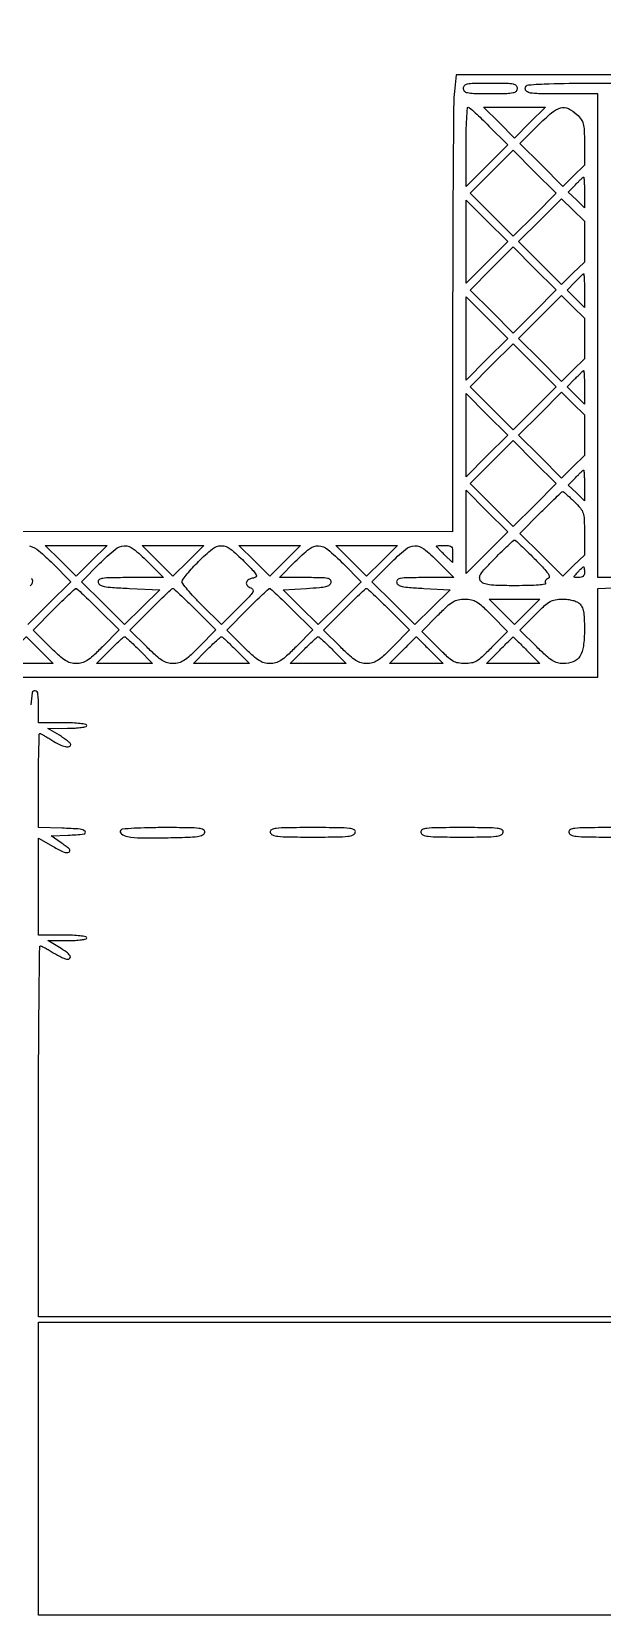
# Model space of a CAD drawing. Extents: x 0 to 836, y 5 to 589.
# Drawn here: x 456.37 to 474.32, y 133.37 to 183.34 of the extents above; entities that cross this region are included whole.
import ezdxf

# ---------------------------------------------------------------- set-up
doc = ezdxf.new("R2010")
doc.units = 0
doc.header["$MEASUREMENT"] = 0

msp = doc.modelspace()

# ---------------------------------------------------------------- linework, layer by layer
for points in [[(201.712326, 537.783562, -0.000001), (217.055896, 537.76491, -0.426088)], [(546.939, 229.3929, -0.000106), (546.943559, 250.949215, -0.000176), (546.957638, 269.095817, -0.000001), (546.976289, 285.583213, -0.415883)], [(836.0595, 588.6891), (420.497259, 588.710259, 0.000013), (261.145696, 588.714318, 0.000021), (126.989856, 588.708632), (4.934769, 588.698274, 0.19889), (4.878609, 588.675009, 0.198853), (4.855343, 588.618859), (4.83877, 516.273901, 0.000036), (4.826254, 436.744061, 0.000021), (4.8222, 342.282364), (4.8222, 95.946129), (4.469225, 95.920114, 0.031904), (4.160456, 95.877435, 0.315999), (4.075312, 95.787407, 0.415411), (4.137995, 95.703578, 0.035338), (4.43445, 95.6826), (4.8222, 95.6826), (4.8222, 50.2101), (4.8222, 4.7376), (420.462, 4.7376), (836.1018, 4.7376)], [(201.712326, 185.847562, -0.000001), (217.055896, 185.82891, -0.426088)], [(604.852986, 529.408162, -0.000002), (620.423836, 529.389509, -0.550615)], [(308.18842, 529.408162, -0.000002), (322.638019, 529.38951, -0.415836)], [(238.738155, 529.614638, -0.000002), (224.300981, 529.63329, -0.415836)], [(531.796111, 538.074638, -0.000002), (517.6951, 538.093291, -0.426056)], [(413.368417, 538.074638, -0.000002), (399.676779, 538.093291, -0.415815)], [(206.267293, 233.405114, -0.000001), (217.051222, 233.389599, -0.0589)], [(77.850638, 481.579418, -0.000002), (77.869294, 494.031443, -0.550517)], [(77.644162, 421.684687, -0.000002), (77.625507, 409.236574, -0.415775)], [(835.429914, 203.53197, -0.00002), (835.42504, 321.569549)], [(604.231838, 387.151416, -0.000003), (604.250494, 398.693431, -0.41574)], [(260.324089, 280.728444, -0.000002), (260.333986, 287.287743, -0.41377)], [(353.273145, 235.606241, -0.000004), (353.25667, 227.850838, -0.413589)], [(598.142374, 133.226362, -0.000004), (607.061927, 133.207701, -0.425827)], [(422.635427, 142.707701, -0.000006), (427.550911, 142.695184, -0.413464)], [(476.576374, 181.9746), (469.723304, 181.9746), (469.668952, 181.45459, 0.023672), (469.647108, 181.070485, 0.000478), (469.630566, 179.12773, 0.00113), (469.618539, 176.857605, 0.000759), (469.6146, 174.26359), (469.6146, 167.5926), (446.03235, 167.60917, -0.000119), (437.028377, 167.617645, -0.000207), (429.545132, 167.629566, -0.000033), (423.021454, 167.643081, -0.973398)], [(474.696803, 166.1544), (474.183, 166.1544), (474.183, 173.7684), (474.183, 181.3824), (473.0409, 181.3824, -0.00255), (472.324494, 181.386054, -0.034233), (472.062712, 181.406683, -0.130799), (471.944342, 181.457737, -0.22979), (471.8988, 181.5516, -0.390648), (472.001636, 181.663136, -0.013083), (472.654288, 181.699041, -0.00682), (473.896429, 181.717865, -0.000378), (477.773507, 181.7208, 0.001149)], [(456.306878, 167.153082, -0.111123), (456.594892, 167.001831, -0.021088), (457.03255, 166.596497), (457.601262, 166.023393), (456.92584, 165.351932), (456.250417, 164.680472)], [(456.320178, 165.892954, 0.077278), (456.37458, 165.94585, 0.114945), (456.40133, 166.00635, 0.104457), (456.399828, 166.078769, 0.205576), (456.366319, 166.124305, 0.110885)], [(455.8248, 163.0242), (465.0039, 163.0242), (474.183, 163.0242), (474.183, 164.415878), (474.183, 165.807556), (474.668628, 165.832928, 0.012571)], [(483.6159, 142.8894), (456.5862, 142.8894), (456.5862, 148.7268, -0.001019), (456.590759, 150.964974, -0.0017), (456.604838, 152.848688, -0.000117), (456.62359, 154.536844, -0.423101), (456.64965, 154.56156, -0.10382), (456.689388, 154.551477, -0.007062), (456.793867, 154.49847, -0.009869), (456.917255, 154.430521, -0.007234), (457.0515, 154.350493, 0.012708), (457.188815, 154.270659, 0.015414), (457.321559, 154.203165, 0.01405), (457.435539, 154.153427, 0.095102), (457.49565, 154.141633, 0.218217), (457.575301, 154.17774, 0.339983), (457.579612, 154.249444, 0.086405), (457.464354, 154.368839, 0.02268), (457.24185, 154.516305), (456.8823, 154.731799), (457.49565, 154.7326, 0.012065), (457.737955, 154.738764, 0.0222), (457.934312, 154.757267, 0.01921), (458.081235, 154.783511, 0.352506), (458.109, 154.818, 0.365646), (458.078951, 154.853597, 0.014491), (457.8975, 154.8791, 0.018502), (457.655521, 154.896956, 0.009164), (457.3476, 154.9026), (456.5862, 154.9026), (456.5862, 156.426123), (456.5862, 157.949647), (457.044098, 157.691225, 0.022225), (457.388863, 157.516372, 0.222541), (457.546261, 157.518422, 0.536942), (457.558388, 157.608176, 0.030691), (457.294295, 157.812383), (456.982812, 158.024041), (457.524756, 158.049571, 0.013844), (458.020639, 158.086711, 0.614416), (458.049784, 158.162653, 0.192919), (457.894196, 158.238615, 0.010005), (457.32645, 158.268744), (456.5862, 158.293187), (456.5862, 159.770394, -0.00279), (456.589361, 160.336825, -0.004651), (456.599119, 160.813671, -0.00087), (456.612248, 161.230253, -0.40451), (456.630181, 161.2476, -0.123338), (456.659243, 161.24032, -0.004527), (456.75966, 161.185472, -0.008014), (456.877637, 161.117136, -0.005516), (457.0092, 161.0361, 0.02518), (457.244174, 160.903816, 0.059439), (457.43315, 160.836189, 0.121215), (457.553265, 160.838151, 0.34063), (457.6014, 160.90061, 0.20749), (457.583869, 160.941035, 0.017257), (457.495782, 161.017973, 0.020758), (457.379593, 161.104829, 0.014458), (457.24185, 161.193408), (456.8823, 161.410198), (457.49565, 161.413499, 0.012164), (457.737131, 161.420675, 0.02208), (457.933687, 161.440037, 0.018882), (458.081316, 161.466917, 0.351751), (458.109, 161.5014, 0.365646), (458.078951, 161.536997, 0.014491), (457.8975, 161.5625, 0.018502), (457.655521, 161.580356, 0.009164), (457.3476, 161.586), (456.5862, 161.586), (456.5862, 162.10065, 0.021971), (456.568828, 162.495799, 0.330309), (456.482697, 162.592837, 0.427997), (456.391872, 162.530434, 0.023715), (456.348915, 162.150437, -0.01396)]]:
    msp.add_lwpolyline(points, format="xyb")
for points in [[(471.645, 181.5516, -0.186821), (471.609285, 181.459351, -0.160003), (471.5181, 181.40778, -0.045528), (471.317904, 181.386398, -0.003852), (470.799, 181.3824, -0.003852), (470.280096, 181.386398, -0.045528), (470.0799, 181.40778, -0.160003), (469.988715, 181.459351, -0.186821), (469.953, 181.5516, -0.186821), (469.988715, 181.643849, -0.160003), (470.0799, 181.69542, -0.045528), (470.280096, 181.716802, -0.003852), (470.799, 181.7208, -0.003852), (471.317904, 181.716802, -0.045528), (471.5181, 181.69542, -0.160003), (471.609285, 181.643849, -0.186821)], [(470.75749, 180.366404), (471.345943, 179.773407), (470.691771, 179.119236), (470.0376, 178.465065), (470.0376, 179.712232, -0.004939), (470.042324, 180.190447, -0.008223), (470.056905, 180.593044, -0.002695), (470.076741, 180.934457, -0.395756), (470.103319, 180.9594, -0.182576), (470.14554, 180.943451, -0.00351), (470.322591, 180.785207, -0.007999), (470.527208, 180.593673, -0.005215)], [(473.522721, 180.732072, -0.044146), (473.65724, 180.578258, -0.094327), (473.724528, 180.43616, -0.055678), (473.753399, 180.235513, -0.007917), (473.76, 179.818641), (473.76, 179.132539), (473.420587, 178.801111), (473.081174, 178.469683), (472.405456, 179.141438), (471.729738, 179.813193), (472.29845, 180.386297, -0.02034), (472.729367, 180.786587, -0.108581), (473.010729, 180.937233, -0.181093), (473.253968, 180.916988, -0.080835)], [(473.76, 178.278672), (473.76, 177.797544), (473.505854, 178.041032), (473.251708, 178.284519), (473.479382, 178.52216, -0.005425), (473.568554, 178.613236, -0.008317), (473.647953, 178.689993, -0.003724), (473.716663, 178.753288, -0.186352), (473.733528, 178.7598, -0.39481), (473.744225, 178.749794, -0.002934), (473.752224, 178.618469, -0.008584), (473.758097, 178.463156, -0.005157)], [(473.76, 175.187077), (473.76, 174.659954), (473.488564, 174.93139), (473.217128, 175.202826), (473.462092, 175.458513, -0.005043), (473.557893, 175.556509, -0.007778), (473.642874, 175.639092, -0.003273), (473.716555, 175.707593, -0.18777), (473.733528, 175.7142, -0.396752), (473.744243, 175.704109, -0.002451), (473.752224, 175.559358, -0.007838), (473.758097, 175.389198, -0.004707)], [(473.76, 172.141477), (473.76, 171.614354), (473.488564, 171.88579), (473.217128, 172.157226), (473.462092, 172.412913, -0.005043), (473.557893, 172.510909, -0.007778), (473.642874, 172.593492, -0.003273), (473.716555, 172.661993, -0.18777), (473.733528, 172.6686, -0.396752), (473.744243, 172.658509, -0.002451), (473.752224, 172.513758, -0.007838), (473.758097, 172.343598, -0.004707)], [(473.76, 169.057272), (473.76, 168.576144), (473.505854, 168.819632), (473.251708, 169.063119), (473.479382, 169.30076, -0.005425), (473.568554, 169.391836, -0.008317), (473.647953, 169.468593, -0.003724), (473.716663, 169.531888, -0.186352), (473.733528, 169.5384, -0.39481), (473.744225, 169.528394, -0.002934), (473.752224, 169.397069, -0.008584), (473.758097, 169.241756, -0.005157)], [(473.439183, 168.548331, -0.023128), (473.635966, 168.337544, -0.098766), (473.719265, 168.187892, -0.069835), (473.752872, 167.993947, -0.008033), (473.76, 167.5503), (473.76, 166.865539), (473.420587, 166.534111), (473.081174, 166.202683), (472.405331, 166.874563), (471.729487, 167.546443), (472.383209, 168.204021, -0.002913), (472.636743, 168.456097, -0.004636), (472.856861, 168.668436, -0.001211), (473.050412, 168.850827, -0.190583), (473.077648, 168.8616, -0.175863), (473.103593, 168.852183, -0.004416), (473.200645, 168.769577, -0.008954), (473.313289, 168.668383, -0.005921)], [(460.0125, 166.662), (460.514803, 166.1544), (459.474899, 166.1544, 0.003091), (458.855226, 166.15057, 0.033251), (458.605167, 166.130814, 0.12196), (458.494524, 166.085587, 0.289935), (458.463276, 166.00635, 0.22117), (458.520863, 165.926378, 0.080151), (458.655462, 165.877029, 0.032335), (458.910657, 165.844493, 0.00446), (459.445303, 165.816), (460.399048, 165.7737), (459.845993, 165.226015), (459.292937, 164.678329), (458.616438, 165.350861), (457.939938, 166.023393), (458.50865, 166.596497, -0.022244), (458.995136, 167.044971, -0.16568), (459.283908, 167.157609, -0.182443), (459.566431, 167.064802, -0.028093)], [(463.050822, 166.669355, -0.004333), (463.347137, 166.364679, -0.061734), (463.4375, 166.243188, -0.337589), (463.428883, 166.179722, -0.161252), (463.3509, 166.140605, 0.081933), (463.199014, 166.092171, 0.207487), (463.126831, 166.004611, 0.265924), (463.150078, 165.909428, 0.11478), (463.262939, 165.835021, -0.194454), (463.329312, 165.774607, -0.254622), (463.325252, 165.694107, -0.055803), (463.217189, 165.555023, -0.00446), (462.889159, 165.224057), (462.338671, 164.678462), (461.713307, 165.299652, -0.010281), (461.474967, 165.546341, -0.015115), (461.276796, 165.773478, -0.010358), (461.124039, 165.967701, -0.200491), (461.105485, 166.040365, -0.127589), (461.135038, 166.110356, -0.009595), (461.264628, 166.273079, -0.012763), (461.429976, 166.462654, -0.009346), (461.622615, 166.664744, -0.02734), (462.059017, 167.06001, -0.171163), (462.338275, 167.159508, -0.172348), (462.617089, 167.061472, -0.027804)], [(466.16935, 166.596497), (466.738062, 166.023393), (466.061562, 165.350861), (465.385063, 164.678329), (464.831847, 165.226015), (464.278631, 165.7737), (465.021112, 165.816, 0.006549), (465.42392, 165.844246, 0.03978), (465.630068, 165.878069, 0.091914), (465.74132, 165.92848, 0.19589), (465.7918, 166.00635, 0.249369), (465.767653, 166.084271, 0.150771), (465.67993, 166.13019, 0.041628), (465.478199, 166.150378, 0.004133), (464.991601, 166.1544), (464.163197, 166.1544), (464.6655, 166.662, -0.028093), (465.111569, 167.064802, -0.182443), (465.394092, 167.157609, -0.16568), (465.682864, 167.044971, -0.022244)], [(469.1493, 166.662), (469.651603, 166.1544), (468.738599, 166.1544, 0.003644), (468.198773, 166.150466, 0.037824), (467.977702, 166.130475, 0.138554), (467.880957, 166.084793, 0.266764), (467.853834, 166.00635, 0.206615), (467.907271, 165.927563, 0.0873), (468.027761, 165.877589, 0.036458), (468.253586, 165.844354, 0.005533), (468.709049, 165.816), (469.536025, 165.7737), (468.982881, 165.226015), (468.429737, 164.678329), (467.753238, 165.350861), (467.076738, 166.023393), (467.64545, 166.596497, -0.022244), (468.131936, 167.044971, -0.16568), (468.420708, 167.157609, -0.182443), (468.703231, 167.064802, -0.028093)], [(469.6146, 166.899972), (469.6146, 166.630344), (469.3608, 166.8735, -0.005081), (469.263527, 166.968608, -0.007831), (469.181554, 167.053005, -0.003317), (469.113598, 167.126165, -0.187632), (469.107, 167.143128, -0.37258), (469.116116, 167.153663, -0.01007), (469.181554, 167.161824, -0.016197), (469.26349, 167.167695, -0.009786), (469.3608, 167.1696, -0.031162), (469.505458, 167.160575, -0.174494), (469.573542, 167.125981, -0.163634), (469.60637, 167.054546, -0.026602)], [(472.183188, 166.758402, -0.006369), (472.476451, 166.455249, -0.038276), (472.614199, 166.284756, -0.113821), (472.654156, 166.183655, -0.35208), (472.619707, 166.1245, 0.065482), (472.570311, 166.097695, 0.096241), (472.536701, 166.061685, 0.122604), (472.523913, 166.022448, 0.157443), (472.532931, 165.985798, -0.534174), (472.515466, 165.947479, -0.017815), (472.318312, 165.922445, -0.016833), (472.022853, 165.905584, -0.005836), (471.595869, 165.9006, -0.004674), (471.0465, 165.905736, -0.02878), (470.764577, 165.927271, -0.060479), (470.597791, 165.970676, -0.139656), (470.495841, 166.04865, -0.172494), (470.463689, 166.15306, -0.130727), (470.499707, 166.268323, -0.048141), (470.629417, 166.435777, -0.005983), (470.949546, 166.76775, -0.003881), (471.169118, 166.986636, -0.006084), (471.361641, 167.171054, -0.00206), (471.529628, 167.326803, -0.188044), (471.5604, 167.3388, -0.187719), (471.591238, 167.326799, -0.001986), (471.762665, 167.168308, -0.005965), (471.95904, 166.980872, -0.003801)], [(473.76, 166.3236, -0.07307), (473.748868, 166.247831, -0.133516), (473.716061, 166.195179, -0.126147), (473.659577, 166.164531, -0.061622), (473.577688, 166.1544, -0.014191), (473.46316, 166.157651, -0.349021), (473.441003, 166.177415, -0.222937), (473.450535, 166.212145, -0.007247), (473.5485, 166.3236, -0.008839), (473.609289, 166.38843, -0.012942), (473.665218, 166.443097, -0.008331), (473.713314, 166.486266, -0.180624), (473.730812, 166.4928, -0.337243), (473.742245, 166.484099, -0.024733), (473.751426, 166.443097, -0.026491), (473.757895, 166.388462, -0.016222)], [(458.466533, 165.162479), (459.123909, 164.508959), (458.597748, 163.978079, -0.009627), (458.301494, 163.69046, -0.044566), (458.113424, 163.54381, -0.074873), (457.953869, 163.47184, -0.068676), (457.77532, 163.4472, -0.068756), (457.596899, 163.471852, -0.073153), (457.435903, 163.543872, -0.043873), (457.245489, 163.689943, -0.009718), (456.94774, 163.97379), (456.416427, 164.50038), (457.070379, 165.15819, -0.003033), (457.324121, 165.410351, -0.004818), (457.544691, 165.622768, -0.001306), (457.738433, 165.804828, -0.190171), (457.766744, 165.816, -0.188699), (457.795116, 165.804897, -0.0013), (457.989802, 165.624028, -0.004791), (458.211478, 165.412996, -0.003017)], [(461.512133, 165.162479), (462.169509, 164.508959), (461.643348, 163.978079, -0.009627), (461.347094, 163.69046, -0.044566), (461.159024, 163.54381, -0.074873), (460.999469, 163.47184, -0.068676), (460.82092, 163.4472, -0.068756), (460.642499, 163.471852, -0.073153), (460.481503, 163.543872, -0.043873), (460.291089, 163.689943, -0.009718), (459.99334, 163.97379), (459.462027, 164.50038), (460.115979, 165.15819, -0.003033), (460.369721, 165.410351, -0.004818), (460.590291, 165.622768, -0.001306), (460.784033, 165.804828, -0.190171), (460.812344, 165.816, -0.188699), (460.840716, 165.804897, -0.0013), (461.035402, 165.624028, -0.004791), (461.257078, 165.412996, -0.003017)], [(464.557733, 165.162479), (465.215109, 164.508959), (464.688948, 163.978079, -0.009627), (464.392694, 163.69046, -0.044566), (464.204624, 163.54381, -0.074873), (464.045069, 163.47184, -0.068676), (463.86652, 163.4472, -0.068756), (463.688099, 163.471852, -0.073153), (463.527103, 163.543872, -0.043873), (463.336689, 163.689943, -0.009718), (463.03894, 163.97379), (462.507627, 164.50038), (463.161579, 165.15819, -0.003033), (463.415321, 165.410351, -0.004818), (463.635891, 165.622768, -0.001306), (463.829633, 165.804828, -0.190171), (463.857944, 165.816, -0.188699), (463.886316, 165.804897, -0.0013), (464.081002, 165.624028, -0.004791), (464.302678, 165.412996, -0.003017)], [(467.603333, 165.162479), (468.260709, 164.508959), (467.734548, 163.978079, -0.009627), (467.438294, 163.69046, -0.044566), (467.250224, 163.54381, -0.074873), (467.090669, 163.47184, -0.068676), (466.91212, 163.4472, -0.068756), (466.733699, 163.471852, -0.073153), (466.572703, 163.543872, -0.043873), (466.382289, 163.689943, -0.009718), (466.08454, 163.97379), (465.553227, 164.50038), (466.207179, 165.15819, -0.003033), (466.460921, 165.410351, -0.004818), (466.681491, 165.622768, -0.001306), (466.875233, 165.804828, -0.190171), (466.903544, 165.816, -0.188699), (466.931916, 165.804897, -0.0013), (467.126602, 165.624028, -0.004791), (467.348278, 165.412996, -0.003017)], [(470.8413, 164.97), (471.343603, 164.4624), (470.8413, 163.9548, -0.009589), (470.54334, 163.66503, -0.053016), (470.365024, 163.530496, -0.085734), (470.203322, 163.467895, -0.049621), (469.9953, 163.4472, -0.049621), (469.787278, 163.467895, -0.085734), (469.625576, 163.530496, -0.053016), (469.44726, 163.66503, -0.009589), (469.1493, 163.9548), (468.646997, 164.4624), (469.1493, 164.97, -0.009589), (469.44726, 165.25977, -0.053016), (469.625576, 165.394304, -0.085734), (469.787278, 165.456905, -0.049621), (469.9953, 165.4776, -0.049621), (470.203322, 165.456905, -0.085734), (470.365024, 165.394304, -0.053016), (470.54334, 165.25977, -0.009589)], [(473.605289, 165.337588, -0.097051), (473.683195, 165.23333, -0.0655), (473.729675, 165.091853, -0.037738), (473.753575, 164.877759, -0.008933), (473.76, 164.518191, -0.030583), (473.727844, 163.992957, -0.109299), (473.616276, 163.677588, -0.161685), (473.410848, 163.507196, -0.09323), (473.091879, 163.4472, -0.067053), (472.910973, 163.47157, -0.074293), (472.749714, 163.542835, -0.044502), (472.559812, 163.688215, -0.009653), (472.260631, 163.973501), (471.729609, 164.499803), (472.213406, 164.988701, -0.009849), (472.508147, 165.275043, -0.058709), (472.680605, 165.401836, -0.089745), (472.844431, 165.459359, -0.039686), (473.07389, 165.4776, -0.028316), (473.240047, 165.468183, -0.036113), (473.390811, 165.439902, -0.040776), (473.516349, 165.395617, -0.078895)], [(456.6285, 163.8702), (457.045139, 163.4472), (456.43497, 163.4472, -0.005082), (456.033597, 163.45128, -0.084228), (455.902751, 163.476225, -0.237446), (455.843919, 163.539619, -0.070576), (455.8248, 163.674397, -0.065407), (455.8381, 163.775633, -0.037252), (455.878834, 163.892373, -0.036523), (455.938328, 164.00576, -0.049532), (456.008747, 164.097397, -0.002433), (456.079956, 164.172461, -0.00391), (456.141475, 164.235683, -0.000841), (456.195878, 164.29054, -0.199554), (456.202277, 164.2932, -0.197743), (456.208884, 164.290481, -0.000177), (456.331433, 164.168944, -0.001766), (456.468067, 164.032382, -0.001077)], [(459.7587, 163.8702), (460.175339, 163.4472), (459.2934, 163.4472), (458.411461, 163.4472), (458.8281, 163.8702, -0.005453), (458.991297, 164.032314, -0.008337), (459.136646, 164.168944, -0.003787), (459.262296, 164.281445, -0.182659), (459.2934, 164.2932, -0.182659), (459.324504, 164.281445, -0.003787), (459.450154, 164.168944, -0.008337), (459.595503, 164.032314, -0.005453)], [(462.8043, 163.8702), (463.220939, 163.4472), (462.339, 163.4472), (461.457061, 163.4472), (461.8737, 163.8702, -0.005453), (462.036897, 164.032314, -0.008337), (462.182246, 164.168944, -0.003787), (462.307896, 164.281445, -0.182659), (462.339, 164.2932, -0.182659), (462.370104, 164.281445, -0.003787), (462.495754, 164.168944, -0.008337), (462.641103, 164.032314, -0.005453)], [(465.8499, 163.8702), (466.266539, 163.4472), (465.3846, 163.4472), (464.502661, 163.4472), (464.9193, 163.8702, -0.005453), (465.082497, 164.032314, -0.008337), (465.227846, 164.168944, -0.003787), (465.353496, 164.281445, -0.182659), (465.3846, 164.2932, -0.182659), (465.415704, 164.281445, -0.003787), (465.541354, 164.168944, -0.008337), (465.686703, 164.032314, -0.005453)], [(468.8955, 163.8702), (469.312139, 163.4472), (468.4725, 163.4472), (467.632861, 163.4472), (468.0495, 163.8702, -0.000715), (468.209707, 164.032388, -0.001179), (468.34562, 164.168944, -0.000079), (468.468088, 164.291373, -0.198831), (468.4725, 164.2932, -0.198831), (468.476912, 164.291373, -0.000079), (468.59938, 164.168944, -0.001179), (468.735293, 164.032388, -0.000715)], [(471.9411, 163.8702), (472.357739, 163.4472), (471.5181, 163.4472), (470.678461, 163.4472), (471.0951, 163.8702, -0.000715), (471.255307, 164.032388, -0.001179), (471.39122, 164.168944, -0.000079), (471.513688, 164.291373, -0.198831), (471.5181, 164.2932, -0.198831), (471.522512, 164.291373, -0.000079), (471.64498, 164.168944, -0.001179), (471.780893, 164.032388, -0.000715)], [(459.172424, 158.211586, 0.384836), (459.195275, 158.086831, 0.121082), (459.384682, 158.003625, 0.040179), (459.80851, 157.964262, 0.007919), (460.572881, 157.966969, 0.003042), (461.276891, 157.984899, 0.026425), (461.588964, 158.011296, 0.069493), (461.750435, 158.057027, 0.246428), (461.815397, 158.13855, 0.329515), (461.776585, 158.219508, 0.093359), (461.634785, 158.263522, 0.026378), (461.322523, 158.282921, 0.002325), (460.531296, 158.2866, 0.005346), (460.024842, 158.281185, 0.008441), (459.590717, 158.264565, 0.003296), (459.222519, 158.241803, 0.241775)], [(463.877905, 158.13855, 0.254832), (463.945142, 158.056968, 0.068159), (464.114015, 158.014503, 0.024934), (464.443843, 157.994562, 0.002632), (465.2154, 157.9905, 0.002632), (465.986957, 157.994562, 0.024934), (466.316785, 158.014503, 0.068159), (466.485658, 158.056968, 0.254832), (466.552895, 158.13855, 0.335991), (466.512819, 158.21984, 0.088793), (466.364756, 158.263599, 0.02535), (466.040319, 158.282944, 0.002216), (465.2154, 158.2866, 0.002216), (464.390481, 158.282944, 0.02535), (464.066044, 158.263599, 0.088793), (463.917981, 158.21984, 0.335991)], [(468.615505, 158.13855, 0.251426), (468.681644, 158.057244, 0.070478), (468.845554, 158.014598, 0.025711), (469.165703, 157.994594, 0.002748), (469.9107, 157.9905, 0.002748), (470.655697, 157.994594, 0.025711), (470.975846, 158.014598, 0.070478), (471.139756, 158.057244, 0.251426), (471.205895, 158.13855, 0.330993), (471.166851, 158.219576, 0.092428), (471.023788, 158.26354, 0.026158), (470.709003, 158.282926, 0.002301), (469.9107, 158.2866, 0.002301), (469.112397, 158.282926, 0.026158), (468.797612, 158.26354, 0.092428), (468.654549, 158.219576, 0.330993)], [(473.268505, 158.13855, 0.254832), (473.335742, 158.056968, 0.068159), (473.504615, 158.014503, 0.024934), (473.834443, 157.994562, 0.002632), (474.606, 157.9905, 0.002632), (475.377557, 157.994562, 0.024934), (475.707385, 158.014503, 0.068159), (475.876258, 158.056968, 0.254832), (475.943495, 158.13855, 0.335991), (475.903419, 158.21984, 0.088793), (475.755356, 158.263599, 0.02535), (475.430919, 158.282944, 0.002216), (474.606, 158.2866, 0.002216), (473.781081, 158.282944, 0.02535), (473.456644, 158.263599, 0.088793), (473.308581, 158.21984, 0.335991)]]:
    msp.add_lwpolyline(points, format="xyb", close=True)
for points in [[(472.04593, 180.47387), (471.5604, 179.988339), (471.07487, 180.47387), (470.589339, 180.9594), (471.5604, 180.9594), (472.531461, 180.9594)], [(472.1949, 177.5754), (471.52073, 176.897252), (470.84393, 177.574052), (470.16713, 178.250852), (470.8413, 178.929), (471.51547, 179.607148), (472.19227, 178.930348), (472.86907, 178.253548)], [(470.692568, 176.074432), (470.0376, 175.419465), (470.0376, 176.7294), (470.0376, 178.039335), (470.692568, 177.384368), (471.347535, 176.7294)], [(473.76, 176.7294), (473.76, 176.087829), (473.397864, 175.732419), (473.035728, 175.37701), (472.363499, 176.053205), (471.691269, 176.7294), (472.363499, 177.405595), (473.035728, 178.08179), (473.397864, 177.726381), (473.76, 177.370971)], [(472.1949, 174.5298), (471.52073, 173.851652), (470.84393, 174.528452), (470.16713, 175.205252), (470.8413, 175.8834), (471.51547, 176.561548), (472.19227, 175.884748), (472.86907, 175.207948)], [(470.692568, 173.028832), (470.0376, 172.373865), (470.0376, 173.6838), (470.0376, 174.993735), (470.692568, 174.338768), (471.347535, 173.6838)], [(473.76, 173.6838), (473.76, 173.042229), (473.397864, 172.686819), (473.035728, 172.33141), (472.363499, 173.007605), (471.691269, 173.6838), (472.363499, 174.359995), (473.035728, 175.03619), (473.397864, 174.680781), (473.76, 174.325371)], [(472.1949, 171.4842), (471.52073, 170.806052), (470.84393, 171.482852), (470.16713, 172.159652), (470.8413, 172.8378), (471.51547, 173.515948), (472.19227, 172.839148), (472.86907, 172.162348)], [(470.692568, 169.983232), (470.0376, 169.328265), (470.0376, 170.6382), (470.0376, 171.948135), (470.692568, 171.293168), (471.347535, 170.6382)], [(473.76, 170.6382), (473.76, 169.996629), (473.397864, 169.641219), (473.035728, 169.28581), (472.363499, 169.962005), (471.691269, 170.6382), (472.363499, 171.314395), (473.035728, 171.99059), (473.397864, 171.635181), (473.76, 171.279771)], [(472.1949, 168.4386), (471.52073, 167.760452), (470.84393, 168.437252), (470.16713, 169.114052), (470.8413, 169.7922), (471.51547, 170.470348), (472.19227, 169.793548), (472.86907, 169.116748)], [(470.692568, 166.937632), (470.0376, 166.282665), (470.0376, 167.5926), (470.0376, 168.902535), (470.692568, 168.247568), (471.347535, 167.5926)], [(458.25613, 166.68407), (457.7706, 166.198539), (457.28507, 166.68407), (456.799539, 167.1696), (457.7706, 167.1696), (458.741661, 167.1696)], [(461.30173, 166.68407), (460.8162, 166.198539), (460.33067, 166.68407), (459.845139, 167.1696), (460.8162, 167.1696), (461.787261, 167.1696)], [(464.34733, 166.68407), (463.8618, 166.198539), (463.37627, 166.68407), (462.890739, 167.1696), (463.8618, 167.1696), (464.832861, 167.1696)], [(467.39293, 166.68407), (466.9074, 166.198539), (466.42187, 166.68407), (465.936339, 167.1696), (466.9074, 167.1696), (467.878461, 167.1696)], [(471.961137, 165.076863), (471.5604, 164.676126), (471.159663, 165.076863), (470.758926, 165.4776), (471.5604, 165.4776), (472.361874, 165.4776)]]:
    msp.add_lwpolyline(points, close=True)
msp.add_lwpolyline([(474.8175, 133.4988), (456.5862, 133.4988), (456.5862, 138.1095), (456.5862, 142.7202), (483.5805, 142.7202)])

doc.saveas('drawing.dxf')
